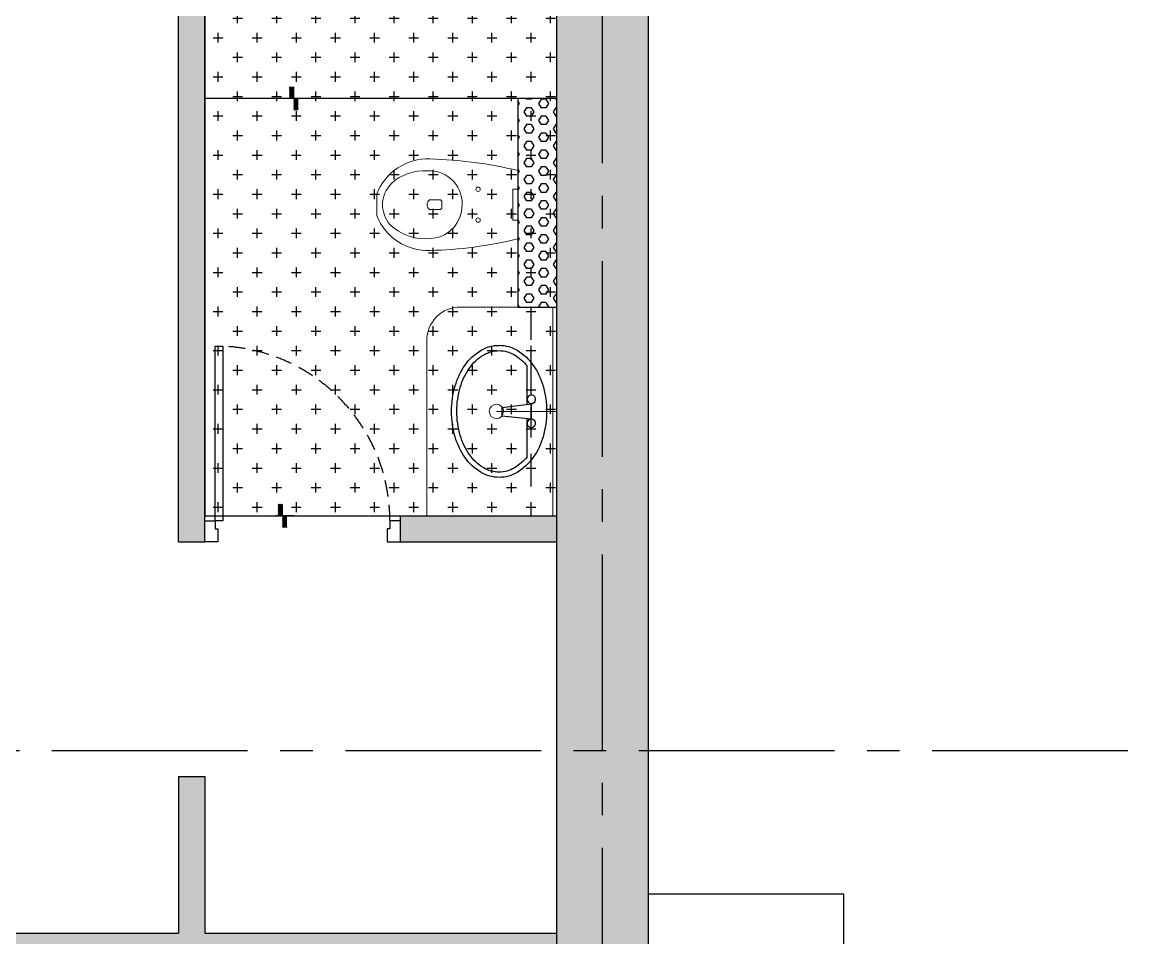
# Model space of a CAD drawing. Header units: millimetres. Extents: x 1066295 to 1300022, y -5734212 to -5454663.
# Drawn here: x 1223567 to 1227806, y -5717165 to -5713653 of the extents above; entities that cross this region are included whole.
import ezdxf

# ---------------------------------------------------------------- set-up
doc = ezdxf.new("R2010")
doc.units = ezdxf.units.MM
doc.header["$LTSCALE"] = 1000
doc.header["$MEASUREMENT"] = 0
for name, pattern in [('AUDIT_D_120904163729-0', [0]), ('T9_KEY PLAN(TYPICAL FLOOR)$0$3BHK-A$0$( Hidden )', [0.375, 0.25, -0.125]), ('T9_KEY PLAN(TYPICAL FLOOR)$0$3BHK-A$0$AUDIT_D_120904163729-0', [0]), ('T9_KEY PLAN(TYPICAL FLOOR)$0$3BHK-A$0$HIDDEN', [0.375, 0.25, -0.125]), ('T9_KEY PLAN(TYPICAL FLOOR)$0$T8_REFUGE COLUMNS$0$CENTER2', [1.125, 0.75, -0.125, 0.125, -0.125])]:
    doc.linetypes.add(name, pattern=pattern)
doc.layers.get('0').update_dxf_attribs({"linetype": 'AUDIT_D_120904163729-0'})
for name, color, linetype in [('T9_KEY PLAN(TYPICAL FLOOR)$0$3BHK-A$0$$1$LEDGE WALL', 5, 'Continuous'), ('T9_KEY PLAN(TYPICAL FLOOR)$0$3BHK-A$0$A-DOOR-FULL', 2, 'Continuous'), ('T9_KEY PLAN(TYPICAL FLOOR)$0$3BHK-A$0$A-HATCH -160', 251, 'T9_KEY PLAN(TYPICAL FLOOR)$0$3BHK-A$0$AUDIT_D_120904163729-0'), ('T9_KEY PLAN(TYPICAL FLOOR)$0$3BHK-A$0$A-SANITARY', 2, 'Continuous'), ('T9_KEY PLAN(TYPICAL FLOOR)$0$3BHK-A$0$a-tile drop', 3, 'Continuous'), ('T9_KEY PLAN(TYPICAL FLOOR)$0$3BHK-A$0$A-TOI SUNK 50MM', 8, 'Continuous'), ('T9_KEY PLAN(TYPICAL FLOOR)$0$3BHK-A$0$APT PLANS-typ$0$TILEDROP', 3, 'Continuous'), ('T9_KEY PLAN(TYPICAL FLOOR)$0$3BHK-A$0$ELEV.', 5, 'Continuous'), ('T9_KEY PLAN(TYPICAL FLOOR)$0$3BHK-A$0$LEDGE WALL', 5, 'Continuous'), ('T9_KEY PLAN(TYPICAL FLOOR)$0$T8_REFUGE COLUMNS$0$A-CENTERLINE', 193, 'T9_KEY PLAN(TYPICAL FLOOR)$0$T8_REFUGE COLUMNS$0$CENTER2'), ('T9_KEY PLAN(TYPICAL FLOOR)$0$T8_REFUGE COLUMNS$0$A-RCC COLS', 3, 'Continuous'), ('T9_KEY PLAN(TYPICAL FLOOR)$0$T8_TYPICAL COLUMNS$0$A-RCC COLS', 3, 'Continuous')]:
    doc.layers.add(name, color=color, linetype=linetype)
for name, color, linetype, lineweight in [('T9_KEY PLAN(TYPICAL FLOOR)$0$3BHK-A$0$a-TOI-fixtures', 251, 'Continuous', 0), ('T9_KEY PLAN(TYPICAL FLOOR)$0$3BHK-A$0$A-WALL- 160', 6, 'Continuous', 30), ('T9_KEY PLAN(TYPICAL FLOOR)$0$T8(T9 IS SIMILAR)$0$D&W', 8, 'Continuous', 25)]:
    doc.layers.add(name, color=color, linetype=linetype, lineweight=lineweight)
doc.layers.add('T9_KEY PLAN(TYPICAL FLOOR)$0$T8_REFUGE COLUMNS$0$COL-HATCH', color=7, linetype='Continuous', lineweight=25, true_color=0xa3a3a3)

# ---------------------------------------------------------------- blocks, each defined once
blk = doc.blocks.new('T9_KEY PLAN(TYPICAL FLOOR)$0$T8_REFUGE COLUMNS')
at = {"layer": 'T9_KEY PLAN(TYPICAL FLOOR)$0$T8_REFUGE COLUMNS$0$COL-HATCH', "linetype": 'ByBlock'}
h = blk.add_hatch(color=256, dxfattribs=at)
h.dxf.hatch_style = 1
h.paths.add_polyline_path([(1215902.1, -5706299.9), (1216152.1, -5706299.9), (1216152.1, -5708099.9), (1215902.1, -5708099.9)])
h.paths.add_polyline_path([(1215902.1, -5708099.9), (1213292.1, -5708099.9), (1213292.1, -5707849.9), (1215902.1, -5707849.9)])
h.paths.add_polyline_path([(1196642.1, -5706299.9), (1196392.1, -5706299.9), (1196392.1, -5708099.9), (1196642.1, -5708099.9)])
h.paths.add_polyline_path([(1215902.1, -5723474.9), (1216152.1, -5723474.9), (1216152.1, -5721674.9), (1215902.1, -5721674.9)])
h.paths.add_polyline_path([(1215902.1, -5721924.9), (1213292.1, -5721924.9), (1213292.1, -5721674.9), (1215902.1, -5721674.9)])
h.paths.add_polyline_path([(1196642.1, -5723474.9), (1196392.1, -5723474.9), (1196392.1, -5721674.9), (1196642.1, -5721674.9)])
h.paths.add_polyline_path([(1198957.1, -5709939.9), (1199207.1, -5709939.9), (1199207.1, -5714149.9), (1198957.1, -5714149.9)])
h.paths.add_polyline_path([(1197682.1, -5711799.9), (1197432.1, -5711799.9), (1197432.1, -5709939.9), (1197682.1, -5709939.9)])
h.paths.add_polyline_path([(1184832.1, -5718799.9), (1185182.1, -5718799.9), (1185182.1, -5709299.9), (1184832.1, -5709299.9)])
h.paths.add_polyline_path([(1194132.1, -5714149.9), (1193882.1, -5714149.9), (1193882.1, -5709939.9), (1194132.1, -5709939.9)])
h.paths.add_polyline_path([(1189932.1, -5714149.9), (1190232.1, -5714149.9), (1190232.1, -5709914.9), (1189932.1, -5709914.9)])
h.paths.add_polyline_path([(1189932.1, -5719684.9), (1190232.1, -5719684.9), (1190232.1, -5715449.9), (1189932.1, -5715449.9)])
h.paths.add_polyline_path([(1194182.1, -5719609.9), (1193882.1, -5719609.9), (1193882.1, -5717174.9), (1194182.1, -5717174.9)])
h.paths.add_polyline_path([(1215612.1, -5719609.9), (1215862.1, -5719609.9), (1215862.1, -5715374.9), (1215612.1, -5715374.9)])
h.paths.add_polyline_path([(1210702.1, -5711724.9), (1207452.1, -5711724.9), (1207452.1, -5711474.9), (1210702.1, -5711474.9)])
h.paths.add_polyline_path([(1210702.1, -5713624.9), (1207452.1, -5713624.9), (1207452.1, -5713874.9), (1210702.1, -5713874.9)])
h.paths.add_polyline_path([(1210952.1, -5711474.9), (1210702.1, -5711474.9), (1210702.1, -5713874.9), (1210952.1, -5713874.9)])
h.paths.add_polyline_path([(1202442.1, -5712799.9), (1202692.1, -5712799.9), (1202692.1, -5710799.9), (1202442.1, -5710799.9)], flags=17)
h.paths.add_polyline_path([(1196682.1, -5715374.9), (1196932.1, -5715374.9), (1196932.1, -5719609.9), (1196682.1, -5719609.9)])
h.paths.add_polyline_path([(1210052.1, -5727009.9), (1209752.1, -5727009.9), (1209752.1, -5724474.9), (1210052.1, -5724474.9)])
h.paths.add_polyline_path([(1202492.1, -5727009.9), (1202792.1, -5727009.9), (1202792.1, -5724474.9), (1202492.1, -5724474.9)])
h.paths.add_polyline_path([(1199382.1, -5726829.9), (1199132.1, -5726829.9), (1199132.1, -5724474.9), (1199382.1, -5724474.9)])
h.paths.add_polyline_path([(1195392.1, -5726519.9), (1195742.1, -5726519.9), (1195742.1, -5724724.9), (1195392.1, -5724724.9)])
h.paths.add_polyline_path([(1195742.1, -5724124.9), (1195392.1, -5724124.9), (1195392.1, -5723274.9), (1195742.1, -5723274.9)])
h.paths.add_polyline_path([(1217152.1, -5726519.9), (1216802.1, -5726519.9), (1216802.1, -5724724.9), (1217152.1, -5724724.9)])
h.paths.add_polyline_path([(1216802.1, -5724124.9), (1217152.1, -5724124.9), (1217152.1, -5723274.9), (1216802.1, -5723274.9)])
h.paths.add_polyline_path([(1213162.1, -5726829.9), (1213412.1, -5726829.9), (1213412.1, -5724474.9), (1213162.1, -5724474.9)])
h.paths.add_polyline_path([(1209602.1, -5723474.9), (1209852.1, -5723474.9), (1209852.1, -5721674.9), (1209602.1, -5721674.9)])
h.paths.add_polyline_path([(1212262.1, -5721674.9), (1210752.1, -5721674.9), (1210752.1, -5721924.9), (1212262.1, -5721924.9)])
h.paths.add_polyline_path([(1212742.1, -5719224.9), (1207452.1, -5719224.9), (1207452.1, -5718974.9), (1212742.1, -5718974.9)])
h.paths.add_polyline_path([(1214067.1, -5718349.9), (1213817.1, -5718349.9), (1213817.1, -5716424.9), (1214067.1, -5716424.9)])
h.paths.add_polyline_path([(1213587.1, -5709939.9), (1213337.1, -5709939.9), (1213337.1, -5714149.9), (1213587.1, -5714149.9)])
h.paths.add_polyline_path([(1214862.1, -5711799.9), (1215112.1, -5711799.9), (1215112.1, -5709939.9), (1214862.1, -5709939.9)])
h.paths.add_polyline_path([(1227712.1, -5718799.9), (1227362.1, -5718799.9), (1227362.1, -5709299.9), (1227712.1, -5709299.9)])
h.paths.add_polyline_path([(1218412.1, -5714149.9), (1218662.1, -5714149.9), (1218662.1, -5709939.9), (1218412.1, -5709939.9)])
h.paths.add_polyline_path([(1222612.1, -5714149.9), (1222312.1, -5714149.9), (1222312.1, -5709914.9), (1222612.1, -5709914.9)])
h.paths.add_polyline_path([(1222612.1, -5719684.9), (1222312.1, -5719684.9), (1222312.1, -5715449.9), (1222612.1, -5715449.9)])
h.paths.add_polyline_path([(1218362.1, -5719609.9), (1218662.1, -5719609.9), (1218662.1, -5717174.9), (1218362.1, -5717174.9)])
h.paths.add_polyline_path([(1202742.1, -5716974.9), (1202992.1, -5716974.9), (1202992.1, -5718974.9), (1202742.1, -5718974.9)])
h.paths.add_polyline_path([(1204842.1, -5716974.9), (1205092.1, -5716974.9), (1205092.1, -5718974.9), (1204842.1, -5718974.9)])
h.paths.add_polyline_path([(1217152.1, -5701889.9), (1216802.1, -5701889.9), (1216802.1, -5705049.9), (1217152.1, -5705049.9)])
h.paths.add_polyline_path([(1216802.1, -5705649.9), (1217152.1, -5705649.9), (1217152.1, -5706499.9), (1216802.1, -5706499.9)])
h.paths.add_polyline_path([(1213162.1, -5701089.9), (1213412.1, -5701089.9), (1213412.1, -5705299.9), (1213162.1, -5705299.9)])
h.paths.add_polyline_path([(1210052.1, -5701089.9), (1209752.1, -5701089.9), (1209752.1, -5705299.9), (1210052.1, -5705299.9)])
h.paths.add_polyline_path([(1209602.1, -5706299.9), (1209852.1, -5706299.9), (1209852.1, -5708099.9), (1209602.1, -5708099.9)])
h.paths.add_polyline_path([(1212262.1, -5708099.9), (1210752.1, -5708099.9), (1210752.1, -5707849.9), (1212262.1, -5707849.9)])
h.paths.add_polyline_path([(1195392.1, -5701889.9), (1195742.1, -5701889.9), (1195742.1, -5705049.9), (1195392.1, -5705049.9)])
h.paths.add_polyline_path([(1195742.1, -5705649.9), (1195392.1, -5705649.9), (1195392.1, -5706499.9), (1195742.1, -5706499.9)])
h.paths.add_polyline_path([(1199382.1, -5701089.9), (1199132.1, -5701089.9), (1199132.1, -5705299.9), (1199382.1, -5705299.9)])
h.paths.add_polyline_path([(1202492.1, -5701089.9), (1202792.1, -5701089.9), (1202792.1, -5705299.9), (1202492.1, -5705299.9)])
h.paths.add_polyline_path([(1202942.1, -5706299.9), (1202692.1, -5706299.9), (1202692.1, -5708099.9), (1202942.1, -5708099.9)])
h.paths.add_polyline_path([(1200282, -5708099.9), (1201792, -5708099.9), (1201792, -5707849.9), (1200282, -5707849.9)])
h.paths.add_polyline_path([(1207452.1, -5710799.9), (1211787.1, -5710799.9), (1211787.1, -5710549.9), (1207452.1, -5710549.9)])
h.paths.add_polyline_path([(1200042.1, -5713849.9), (1200042.1, -5710549.9), (1205092.1, -5710549.9), (1205092.1, -5712999.9), (1204842.1, -5712999.9), (1204842, -5710799.9), (1200292.1, -5710799.9), (1200292.1, -5713849.9)])
h.paths.add_polyline_path([(1198907.1, -5719224.9), (1205092.1, -5719224.9), (1205092.1, -5718974.9), (1198907.1, -5718974.9)])
h.paths.add_polyline_path([(1202942.1, -5723474.9), (1202692.1, -5723474.9), (1202692.1, -5721674.9), (1202942.1, -5721674.9)])
h.paths.add_polyline_path([(1200282.1, -5721674.9), (1201792.1, -5721674.9), (1201792.1, -5721924.9), (1200282.1, -5721924.9)])
h.paths.add_polyline_path([(1196932.1, -5715624.9), (1203832.1, -5715624.9), (1203832.1, -5715374.9), (1196932.1, -5715374.9)])
h.paths.add_polyline_path([(1215612.1, -5715624.9), (1207452.1, -5715624.9), (1207452.1, -5715374.9), (1215612.1, -5715374.9)])
h.paths.add_polyline_path([(1196642.1, -5721924.9), (1199252.1, -5721924.9), (1199252.1, -5721674.9), (1196642.1, -5721674.9)])
h.paths.add_polyline_path([(1196642.1, -5708099.9), (1199252.1, -5708099.9), (1199252.1, -5707849.9), (1196642.1, -5707849.9)])
h.paths.add_polyline_path([(1198007.1, -5718974.9), (1196932.1, -5718974.9), (1196932.1, -5719224.9), (1198007.1, -5719224.9)])
at = {"layer": 'T9_KEY PLAN(TYPICAL FLOOR)$0$T8_REFUGE COLUMNS$0$A-CENTERLINE'}
for p, q in [((1227537.1, -5720797.2), (1227537.1, -5702690.8)), ((1229551.2, -5714049.9), (1182156.9, -5714049.9))]:
    blk.add_line(p, q, dxfattribs=at)
at = {"layer": 'T9_KEY PLAN(TYPICAL FLOOR)$0$T8_REFUGE COLUMNS$0$A-RCC COLS', "linetype": 'ByBlock'}
blk.add_lwpolyline([(1227712.1, -5718799.9), (1227362.1, -5718799.9), (1227362.1, -5709299.9), (1227712.1, -5709299.9)], close=True, dxfattribs=at)
blk = doc.blocks.new('T9_KEY PLAN(TYPICAL FLOOR)$0$T8_TYPICAL COLUMNS')
at = {"layer": 'T9_KEY PLAN(TYPICAL FLOOR)$0$T8_TYPICAL COLUMNS$0$A-RCC COLS', "linetype": 'ByBlock'}
blk.add_blockref('T9_KEY PLAN(TYPICAL FLOOR)$0$T8_REFUGE COLUMNS', (0, 0), dxfattribs=at)
blk = doc.blocks.new('*U2399')
for points in [[(-710, 0), (-670, 0), (-670, 30), (-660, 30), (-660, 80), (-710, 80)], [(40, 0), (0, 0), (0, 30), (-10, 30), (-10, 80), (40, 80)], [(0, 0), (0, -670), (-30, -670), (-30, 0)]]:
    blk.add_lwpolyline(points, close=True)
at = {"color": 0, "linetype": 'ByBlock', "ltscale": 0.25}
blk.add_arc((1, 0.4), 671, 180.0347, 267.627, dxfattribs=at)
blk = doc.blocks.new('T9_KEY PLAN(TYPICAL FLOOR)$0$3BHK-A$0$EWC 1-flat-3')
at = {"layer": 'T9_KEY PLAN(TYPICAL FLOOR)$0$3BHK-A$0$a-TOI-fixtures', "ltscale": 1.5}
blk.add_line((130.9, 0), (-130.9, 0), dxfattribs=at)
for points in [[(-130.9, 0, -0.055103), (-175.3, 336.2, -0.321827), (-41.6, 540), (41.6, 540, -0.321827), (175.3, 336.2, -0.055103), (130.9, 0, -27.681239)], [(-13.2, 214.3, -0.391448), (-129.3, 337.7, -0.224585), (-76.1, 489.9, -0.160675), (0, 518.7, -0.183016), (81.6, 484.1, -0.201424), (130, 346.4, -0.474507), (-13.2, 214.3, -2.927417)], [(-9.5, 290.2), (9.5, 290.2, 0.414214), (18.9, 299.7), (18.9, 337.6, 0.5), (-18.9, 337.6), (-18.9, 299.7, 0.414214), (-9.5, 290.2, 0.530498)]]:
    blk.add_lwpolyline(points, format="xyb", dxfattribs=at)
at = {"layer": 'T9_KEY PLAN(TYPICAL FLOOR)$0$3BHK-A$0$a-TOI-fixtures'}
blk.add_lwpolyline([(-59.2, 0), (-59.2, 18.9), (59.2, 18.9), (59.2, 0)], close=True, dxfattribs=at)
at = {"layer": 'T9_KEY PLAN(TYPICAL FLOOR)$0$3BHK-A$0$a-TOI-fixtures', "ltscale": 1.5}
for centre in [(-59.2, 151.6), (59.2, 151.6)]:
    blk.add_circle(centre, 8.31, dxfattribs=at)
blk = doc.blocks.new('T9_KEY PLAN(TYPICAL FLOOR)$0$3BHK-A$0$TILE DROP -x')
at = {"layer": 'T9_KEY PLAN(TYPICAL FLOOR)$0$3BHK-A$0$APT PLANS-typ$0$TILEDROP'}
h = blk.add_hatch(dxfattribs=at)
h.set_pattern_fill('ACET-2D-ANSI31', color=8, scale=90, angle=90, style=0)
h.set_pattern_definition([(135, (-851695.914, 5365039.183), (-7.954951288, -7.954951288), [])])
h.paths.add_polyline_path([(-58324, -19206), (-58324, -19024), (-58262, -19024), (-58262, -19206)])
edge = h.paths.add_edge_path()
edge.add_line((-58324, -19381), (-58394, -19381))
edge.add_line((-58324, -19206), (-58324, -19381))
edge.add_line((-58393, -19206), (-58324, -19206))
edge.add_line((-58393, -19381), (-58393, -19206))
at = {"layer": 'T9_KEY PLAN(TYPICAL FLOOR)$0$3BHK-A$0$APT PLANS-typ$0$TILEDROP', "color": 1}
blk.add_line((-58154, -19206), (-58434, -19206), dxfattribs=at)
at = {"layer": 'T9_KEY PLAN(TYPICAL FLOOR)$0$3BHK-A$0$APT PLANS-typ$0$TILEDROP', "color": 20, "const_width": 10}
for points in [[(-58262, -19206), (-58262, -19024)], [(-58324, -19381), (-58324, -19206)], [(-58324, -19206), (-58262, -19206)]]:
    blk.add_lwpolyline(points, dxfattribs=at)
blk = doc.blocks.new('T9_KEY PLAN(TYPICAL FLOOR)$0$3BHK-A$0$WB1-flat-1')
at = {"layer": 'T9_KEY PLAN(TYPICAL FLOOR)$0$3BHK-A$0$A-SANITARY', "color": 251, "ltscale": 1000}
for p, q in [((-1779491.7, 190118), (-1779491.7, 190265.4)), ((-1779507.9, 190061.5), (-1779507.9, 190121.4)), ((-1779394.5, 190106.8), (-1779507.9, 190119.9)), ((-1779394.5, 190074.4), (-1779507.9, 190063)), ((-1779491.7, 189917.5), (-1779491.7, 190064.6))]:
    blk.add_line(p, q, dxfattribs=at)
at = {"layer": 'T9_KEY PLAN(TYPICAL FLOOR)$0$3BHK-A$0$A-SANITARY', "color": 251}
blk.add_line((-1779394.5, 190106.8), (-1779394.5, 190074.4), dxfattribs=at)
for centre, major_axis, start_param, end_param in [((-1779350.3, 190152.9), (193.2, -55.2), 2.386204, 2.812145), ((-1779350.3, 190152.9), (175.1, -44.6), 2.357412, 2.719312), ((-1779384.1, 190209.6), (130.8, -33.3), 1.820103, 2.357157), ((-1779384.1, 190209.6), (109.6, -33.8), 1.870427, 2.407481), ((-1779384.1, 190209.6), (130.3, -35), 1.296313, 1.833367), ((-1779384.1, 190209.6), (110.5, -30.5), 1.303226, 1.84028), ((-1779417.8, 190152.9), (175.5, -43.1), 0.84856, 1.274501), ((-1779417.8, 190152.9), (193.7, -53.5), 0.877554, 1.303495), ((-1779296.9, 190115.8), (257.2, -67.9), 2.791732, 3.118985), ((-1779471.3, 190115.8), (256.4, -70.9), 0.550268, 0.877521), ((-1779471.3, 190115.8), (236.8, -65.9), 0.552139, 0.879393), ((-1779212.5, 190091.4), (341.5, -92.8), 3.126498, 3.407047), ((-1779555.7, 190091.4), (320.9, -91.3), 0.277128, 0.557677), ((-1779555.7, 190091.4), (341.3, -93.5), 0.267352, 0.5479), ((-1779507.9, 190137.6), (15.5, -4.6), 0.024765, 6.30795), ((-1779212.5, 190091.4), (340.8, -95.1), -2.869466, -2.588917), ((-1779507.9, 190045.3), (15.8, -3.6), -0.04131853858723034, 6.241866768592355), ((-1779555.7, 190091.4), (321.9, -87.7), -0.014507, 0.266042), ((-1779555.7, 190091.4), (341.5, -92.8), -0.015048, 0.2655), ((-1779296.9, 190067.1), (256.3, -71.3), -2.589745, -2.262492), ((-1779471.3, 190067.1), (237.5, -63.4), -0.34704, -0.019787), ((-1779471.3, 190067.1), (256.9, -69.2), -0.344634, -0.017381), ((-1779417.8, 190030), (173.5, -50.3), -0.751557, -0.325616), ((-1779350.3, 190030), (194, -52.4), -2.26986, -1.84392), ((-1779350.3, 190030), (174.5, -46.9), -2.206968, -1.845068), ((-1779417.8, 190030), (193, -55.8), -0.752352, -0.326411), ((-1779384.1, 189973.2), (130.1, -35.9), -1.838416, -1.301362), ((-1779384.1, 189973.2), (110.6, -30.1), -1.842195, -1.305141), ((-1779384.1, 189973.2), (110.2, -31.7), -1.29052, -0.753466), ((-1779384.1, 189973.2), (130.7, -33.4), -1.320613, -0.783559)]:
    blk.add_ellipse(centre, major_axis=major_axis, ratio=1, start_param=start_param, end_param=end_param, dxfattribs=at)
blk = doc.blocks.new('T9_KEY PLAN(TYPICAL FLOOR)$0$3BHK-A$0$A$C4C1B68F2-flat-1')
at = {"layer": 'T9_KEY PLAN(TYPICAL FLOOR)$0$3BHK-A$0$a-TOI-fixtures'}
for p, q in [((-412.9, 666.2, 0), (-412.9, -133.8)), ((-412.9, 666.2, 0), (-44.4, 666.2, 0)), ((-397.8, 666.2, 0), (-397.8, -133.8)), ((85.4, 536.4, 0), (85.4, -133.8)), ((-181.3, 266.2, 0), (-412.9, 266.2, 0)), ((-412.9, -133.8), (85.4, -133.8))]:
    blk.add_line(p, q, dxfattribs=at)
blk.add_arc((-42.4, 538.3, 0), 127.9, 359.1386, 90.8614, dxfattribs=at)
blk.add_ellipse((-181.3, 266.2, 0), major_axis=(27.5, 0.4), ratio=1, dxfattribs=at)
at = {"layer": 'T9_KEY PLAN(TYPICAL FLOOR)$0$3BHK-A$0$A-WALL- 160'}
blk.add_blockref('T9_KEY PLAN(TYPICAL FLOOR)$0$3BHK-A$0$WB1-flat-1', (1779192.5, -189825), dxfattribs=at)
blk = doc.blocks.new('T9_KEY PLAN(TYPICAL FLOOR)')
at = {"layer": 'T9_KEY PLAN(TYPICAL FLOOR)$0$3BHK-A$0$A-HATCH -160', "linetype": 'ByBlock'}
h = blk.add_hatch(dxfattribs=at)
h.set_pattern_fill('ZIGZAG', color=8, scale=250)
h.set_pattern_definition([(0, (0, 0), (31.25, 31.25), [31.25, -31.25]), (90, (31.25, 0), (-31.25, 31.25), [31.25, -31.25])])
h.paths.add_polyline_path([(1227361.8, -5714749.5), (1226011.9, -5714749.5), (1226011.9, -5714149.5), (1225911.9, -5714149.5), (1225911.9, -5714749.5), (1223831.9, -5714749.5), (1223831.9, -5714049.5), (1223512.1, -5714049.5), (1223512.1, -5714149.5), (1223731.9, -5714149.5), (1223731.9, -5715449.5), (1223512.1, -5715449.5), (1223512.1, -5715549.5), (1223831.9, -5715549.5), (1223831.9, -5714849.5), (1225911.9, -5714849.5), (1225911.9, -5715664.5), (1226011.9, -5715664.5), (1226011.9, -5714849.5), (1227361.8, -5714849.5)])
h.paths.add_polyline_path([(1227361.8, -5713249.5), (1226761.9, -5713249.5), (1226761.9, -5713149.5), (1227361.8, -5713149.5)])
h.paths.add_polyline_path([(1226011.9, -5710699.5), (1225911.9, -5710699.5), (1225911.9, -5713249.5), (1226011.9, -5713249.5)])
h.paths.add_polyline_path([(1226011.9, -5717399.5), (1225911.9, -5717399.5), (1225911.9, -5716414.5), (1226011.9, -5716414.5)])
h.paths.add_polyline_path([(1217642.4, -5715375), (1218462.3, -5715375), (1218462.3, -5715475), (1217642.4, -5715475)])
h.paths.add_polyline_path([(1216742.4, -5715375), (1215862.4, -5715375), (1215862.4, -5715475), (1216742.4, -5715475)])
h.paths.add_polyline_path([(1218412.1, -5714149.9), (1216012.2, -5714149.9), (1216012.2, -5714049.9), (1218412.1, -5714049.9)])
h.paths.add_polyline_path([(1215112.2, -5711800.2), (1215012.2, -5711800.2), (1215012.2, -5714149.9), (1215112.2, -5714149.9)])
h.paths.add_polyline_path([(1214262.2, -5714149.9), (1213585.9, -5714149.9), (1213585.9, -5714049.9), (1214262.2, -5714049.9)])
h.paths.add_polyline_path([(1215772.4, -5720209.7), (1216462.4, -5720209.7), (1216462.3, -5720109.7), (1216462.4, -5720109.7), (1216362.4, -5720109.7), (1215772.4, -5720109.7)])
h.paths.add_polyline_path([(1219147.4, -5709939.9), (1218662.3, -5709939.6), (1218662.3, -5710040.1), (1219147.3, -5710040.1)])
h.paths.add_polyline_path([(1225911.9, -5708554.7), (1225352.3, -5708554.8), (1225352.3, -5708654.7), (1225911.9, -5708654.7)])
h.paths.add_polyline_path([(1218362.3, -5715724), (1218462.3, -5715724), (1218462.3, -5715474), (1218362.3, -5715474)])
at = {"layer": 'T9_KEY PLAN(TYPICAL FLOOR)$0$3BHK-A$0$A-TOI SUNK 50MM'}
h = blk.add_hatch(dxfattribs=at)
h.set_pattern_fill('CROSS', color=8, scale=300, style=0)
h.set_pattern_definition([(0, (-0.65, 1286.84), (75, 75), [37.5, -112.5]), (90, (18.1, 1268.09), (-75, 75), [37.5, -112.5])])
h.paths.add_polyline_path([(1226011.9, -5713148.5), (1227362.2, -5713148.5), (1227362.2, -5710698.5), (1226011.9, -5710698.5)])
h.paths.add_polyline_path([(1227362.1, -5714848.6), (1226011.9, -5714848.6), (1226011.9, -5717398.5), (1227362.1, -5717398.5)])
at = {"layer": 'T9_KEY PLAN(TYPICAL FLOOR)$0$3BHK-A$0$LEDGE WALL'}
h = blk.add_hatch(dxfattribs=at)
h.set_pattern_fill('HEX', color=8, scale=150, angle=180)
h.paths.add_polyline_path([(1227211.8, -5712348.5), (1227361.8, -5712348.5), (1227361.8, -5711548.5), (1227211.8, -5711548.5)])
at = {"linetype": 'ByBlock'}
blk.add_lwpolyline([(1228462.1, -5714599.9), (1227712.1, -5714599.9), (1227712.1, -5714799.9), (1228462.1, -5714799.9)], close=True, dxfattribs=at)
at = {"layer": 'T9_KEY PLAN(TYPICAL FLOOR)$0$3BHK-A$0$$1$LEDGE WALL', "color": 8, "linetype": 'T9_KEY PLAN(TYPICAL FLOOR)$0$3BHK-A$0$( Hidden )', "ltscale": 0.5}
blk.add_line((1227261.8, -5712348.5, 0.5), (1227261.8, -5713148.5, 0.5), dxfattribs=at)
at = {"layer": 'T9_KEY PLAN(TYPICAL FLOOR)$0$3BHK-A$0$A-TOI SUNK 50MM', "color": 8}
blk.add_line((1226011.9, -5713148.5, 0.5), (1226761.9, -5713148.5, 0.5), dxfattribs=at)
at = {"layer": 'T9_KEY PLAN(TYPICAL FLOOR)$0$3BHK-A$0$A-TOI SUNK 50MM', "color": 8, "elevation": 0.5}
blk.add_lwpolyline([(1226011.9, -5713148.5), (1227362.2, -5713148.5), (1227362.2, -5710698.5), (1226011.9, -5710698.5)], close=True, dxfattribs=at)
at = {"layer": 'T9_KEY PLAN(TYPICAL FLOOR)$0$3BHK-A$0$A-WALL- 160', "color": 8, "linetype": 'ByBlock'}
for p, q in [((1225911.9, -5713248.5, 0.5), (1225911.9, -5710698.5, 0.5)), ((1226011.9, -5713248.5, 0.5), (1226011.9, -5710698.5, 0.5)), ((1226761.9, -5713248.5, 0.5), (1226761.9, -5713148.5, 0.5)), ((1226761.9, -5713148.5, 0.5), (1227361.8, -5713148.5, 0.5)), ((1225911.9, -5713248.5, 0.5), (1226011.9, -5713248.5, 0.5)), ((1226761.9, -5713248.5, 0.5), (1227361.8, -5713248.5, 0.5)), ((1225911.9, -5714148.5, 0.5), (1226011.9, -5714148.5, 0.5)), ((1225911.9, -5714148.5, 0.5), (1225911.9, -5714748.5, 0.5)), ((1226011.9, -5714148.5, 0.5), (1226011.9, -5714748.5, 0.5)), ((1223831.9, -5714748.5, 0.5), (1225911.9, -5714748.5, 0.5)), ((1226011.9, -5714748.5, 0.5), (1227361.8, -5714748.5, 0.5))]:
    blk.add_line(p, q, dxfattribs=at)
at = {"layer": 'T9_KEY PLAN(TYPICAL FLOOR)$0$3BHK-A$0$ELEV.', "color": 8}
blk.add_line((1227362.1, -5711548.5), (1226011.9, -5711548.5, 0.5), dxfattribs=at)
at = {"layer": 'T9_KEY PLAN(TYPICAL FLOOR)$0$3BHK-A$0$LEDGE WALL', "color": 8, "elevation": 0.5}
blk.add_lwpolyline([(1227211.8, -5712348.5), (1227361.8, -5712348.5), (1227361.8, -5711548.5), (1227211.8, -5711548.5)], close=True, dxfattribs=at)
at = {"layer": 'T9_KEY PLAN(TYPICAL FLOOR)$0$3BHK-A$0$A-DOOR-FULL', "color": 8, "linetype": 'T9_KEY PLAN(TYPICAL FLOOR)$0$3BHK-A$0$HIDDEN', "rotation": 180}
blk.add_blockref('*U2399', (1226051.9, -5713168.5, 0.5), dxfattribs=at)
at = {"layer": 'T9_KEY PLAN(TYPICAL FLOOR)$0$3BHK-A$0$a-tile drop', "color": 8, "extrusion": (0, 0, -1), "xscale": 0.25, "yscale": 0.25, "zscale": -0.25, "rotation": 180}
for p in [(-1240934.9, -5716349.9, -0.5), (-1240891.6, -5717949.9, -0.5)]:
    blk.add_blockref('T9_KEY PLAN(TYPICAL FLOOR)$0$3BHK-A$0$TILE DROP -x', p, dxfattribs=at)
at = {"layer": 'T9_KEY PLAN(TYPICAL FLOOR)$0$3BHK-A$0$a-TOI-fixtures', "color": 8, "rotation": 90}
blk.add_blockref('T9_KEY PLAN(TYPICAL FLOOR)$0$3BHK-A$0$EWC 1-flat-3', (1227211.8, -5711956, 0.5), dxfattribs=at)
at = {"layer": 'T9_KEY PLAN(TYPICAL FLOOR)$0$3BHK-A$0$a-TOI-fixtures', "color": 8, "extrusion": (0, 0, -1), "zscale": -1}
blk.add_blockref('T9_KEY PLAN(TYPICAL FLOOR)$0$3BHK-A$0$A$C4C1B68F2-flat-1', (-1226948.9, -5713014.7, -0.5), dxfattribs=at)
at = {"layer": 'T9_KEY PLAN(TYPICAL FLOOR)$0$T8(T9 IS SIMILAR)$0$D&W', "color": 8, "linetype": 'ByBlock'}
blk.add_blockref('T9_KEY PLAN(TYPICAL FLOOR)$0$T8_TYPICAL COLUMNS', (0, 0), dxfattribs=at)
blk = doc.blocks.new('T9_PROFILE SECTIONS')
at = {"linetype": 'ByBlock'}
blk.add_blockref('T9_KEY PLAN(TYPICAL FLOOR)', (0.1954, 0.8356), dxfattribs=at)

msp = doc.modelspace()

# ---------------------------------------------------------------- block references
at = {"linetype": 'ByBlock'}
msp.add_blockref('T9_PROFILE SECTIONS', (-1745.2, -2398.4, 0.4), dxfattribs=at)

doc.saveas('drawing.dxf')
